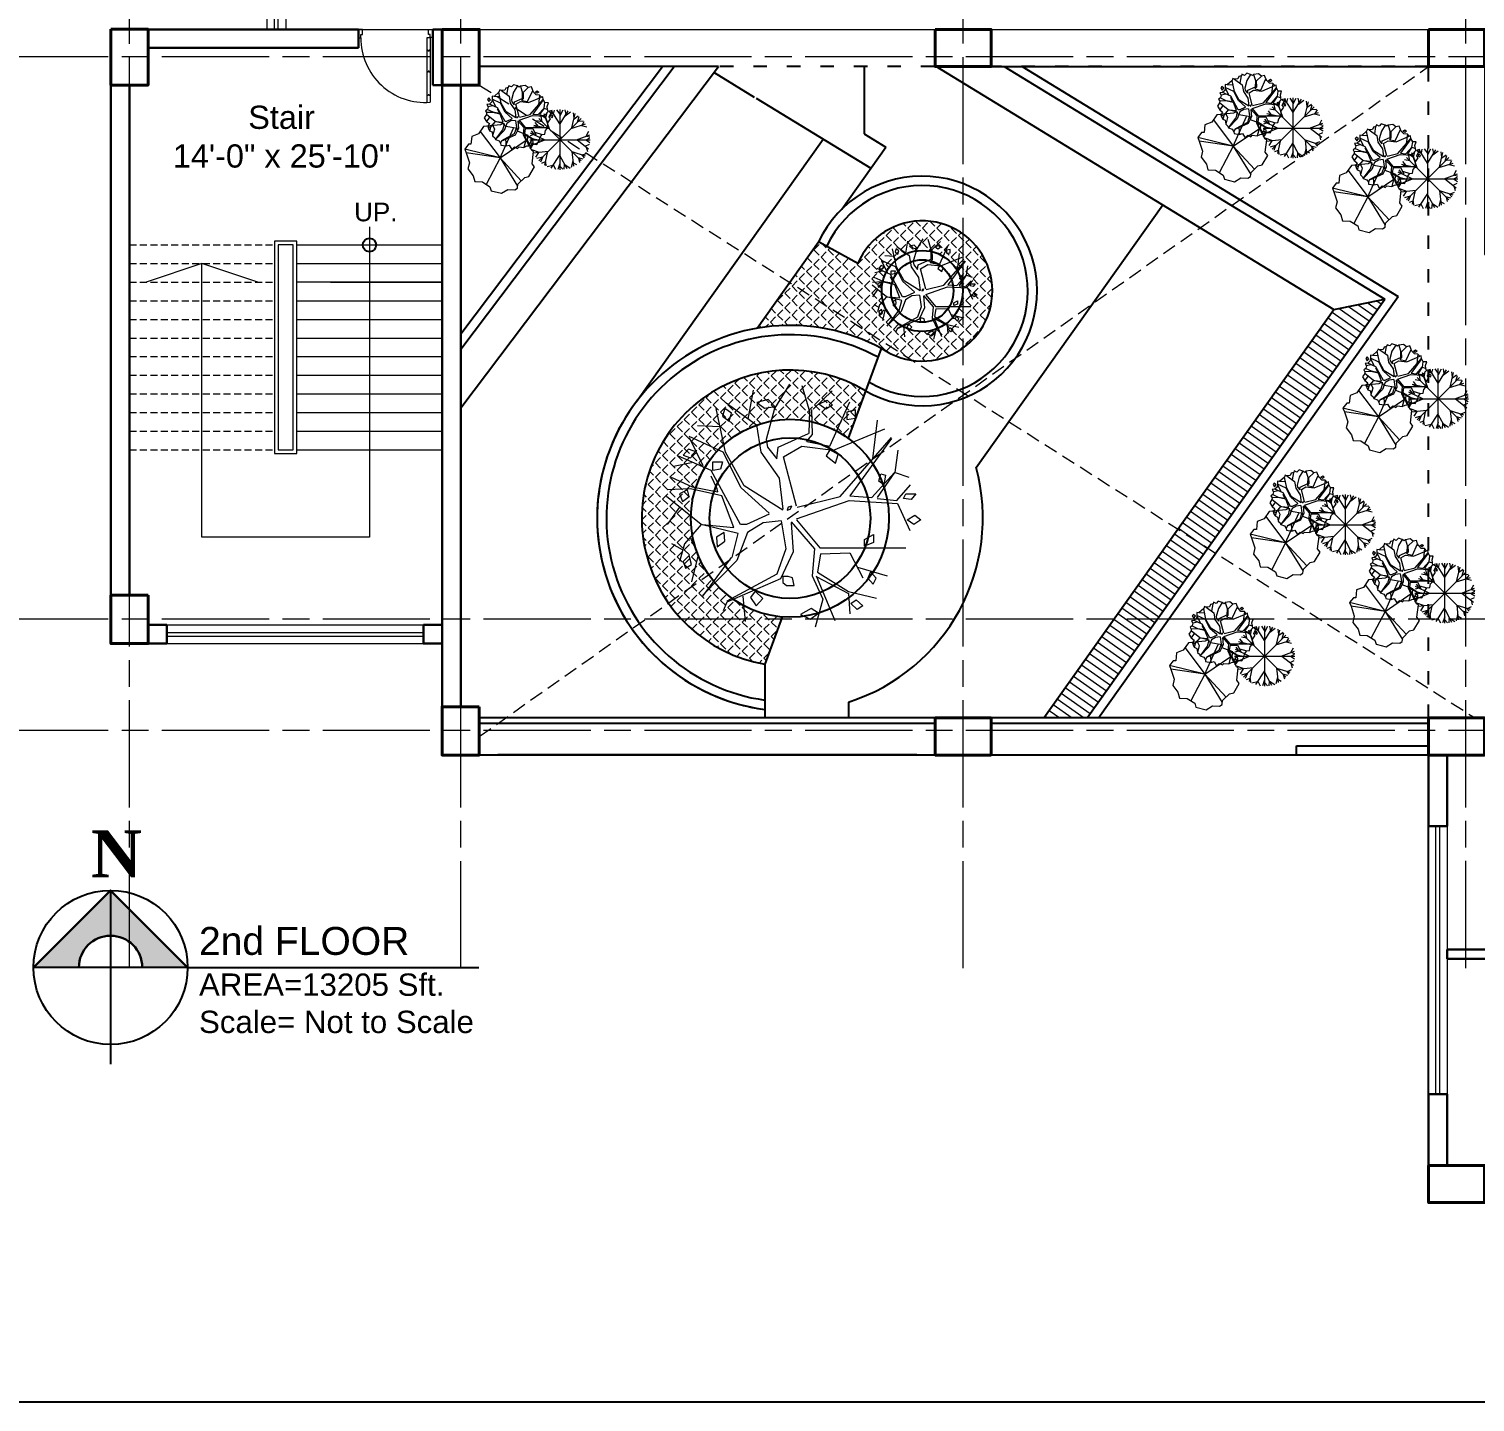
# Model space of a CAD drawing. Header units: inches. Extents: x -12 to 20935469, y -1604 to 24729220.
# Drawn here: x 20887924 to 20888701, y 24718738 to 24719476 of the extents above; entities that cross this region are included whole.
import ezdxf

# ---------------------------------------------------------------- set-up
doc = ezdxf.new("R2010")
doc.units = ezdxf.units.IN
doc.header["$LTSCALE"] = 0.03
doc.header["$MEASUREMENT"] = 0
for name, pattern in [('ACAD_ISO03W100', [30, 12, -18]), ('ACAD_ISO08W100', [36, 24, -3, 6, -3]), ('DASHED2', [0.375, 0.25, -0.125])]:
    doc.linetypes.add(name, pattern=pattern)
for name, color, linetype, lineweight in [('column', 1, 'Continuous', 40), ('Door', 7, 'Continuous', 18), ('Dot', 253, 'Continuous', 0), ('Gas', 21, 'Continuous', 5), ('Grid Line', 252, 'Continuous', 18), ('Hatch', 253, 'Continuous', 15), ('hatch-1', 253, 'Continuous', 5), ('ILLUSTR-TREE', 74, 'Continuous', 0), ('Low Wall', 7, 'Continuous', 30), ('Main Wall', 7, 'Continuous', 30), ('RAIL', 23, 'Continuous', 13), ('STAIR', 46, 'Continuous', 15), ('wind.', 150, 'Continuous', 20)]:
    doc.layers.add(name, color=color, linetype=linetype, lineweight=lineweight)
doc.layers.add('TEXT', color=7, linetype='Continuous')
doc.styles.add('2', font='swisscl.ttf')
doc.styles.add('ATTR', font='romans.shx', dxfattribs={"width": 0.8, "height": 0.7})
doc.styles.get("Standard").update_dxf_attribs({"font": 'timesbd.ttf'})

# ---------------------------------------------------------------- blocks, each defined once
blk = doc.blocks.new('fff')
at = {"layer": 'Grid Line', "color": 252, "linetype": 'ACAD_ISO08W100', "lineweight": 9, "ltscale": 80, "true_color": 0x939598}
for p, q in [((20830948.31, 24723521.1), (20830948.31, 24724698.78)), ((20831126.28, 24723521.11), (20831126.28, 24724698.79)), ((20831396.28, 24723521.11), (20831396.28, 24724698.79)), ((20831666.28, 24723521.12), (20831666.28, 24724698.8)), ((20833096.95, 24724010.75), (20830726.15, 24724010.75)), ((20833096.95, 24723708.72), (20830726.15, 24723708.72)), ((20833096.95, 24723648.75), (20830726.15, 24723648.75))]:
    blk.add_line(p, q, dxfattribs=at)
blk = doc.blocks.new('Door_45')
at = {"layer": 'Door'}
for p, q in [((1.5, 4.97), (1.5, 43.97)), ((3.5, 44.03), (3.5, 4.97)), ((1.5, 40.03), (2.25, 40.03)), ((2.25, 40.03), (2.25, 39.53)), ((2.25, 39.53), (2.75, 39.53)), ((2.75, 39.53), (2.75, 40.03)), ((2.75, 40.03), (3.5, 40.03)), ((1.5, 25.77), (2.25, 25.77)), ((2.25, 25.77), (2.25, 25.27)), ((2.25, 25.27), (2.75, 25.27)), ((2.75, 25.77), (3.5, 25.77)), ((2.75, 25.27), (2.75, 25.77)), ((1.5, 12.57), (2.25, 12.57)), ((2.25, 12.57), (2.25, 13.07)), ((2.25, 13.07), (2.75, 13.07)), ((2.75, 13.07), (2.75, 12.57)), ((2.75, 12.57), (3.5, 12.57)), ((0, -0.03), (0, 4.97)), ((0, 4.97), (1.5, 4.97)), ((3.5, 4.97), (1.5, 4.97)), ((1.5, 4.97), (1.5, 2.97)), ((1.5, 2.97), (2.5, 2.97)), ((2.5, 2.97), (2.5, -0.03)), ((42.5, 3), (42.5, -0.03)), ((43.5, 3), (42.5, 3)), ((45, 5), (43.5, 5)), ((43.5, 5), (43.5, 3)), ((45, -0.03), (45, 5)), ((2.5, -0.03), (0, -0.03)), ((42.5, -0.03), (45, -0.03))]:
    blk.add_line(p, q, dxfattribs=at)
blk.add_arc((4.66, 5.26), 38.84, 359.62325, 94.66847, dxfattribs=at)
blk = doc.blocks.new('TREE_002')
at = {"layer": 'ILLUSTR-TREE'}
for p, q in [((-13173.6, 13892), (-13169.7, 13913.2)), ((-13143.4, 13917.5), (-13154.3, 13899.8)), ((-13134.5, 13916.7), (-13128.5, 13897)), ((-13126.1, 13899.3), (-13112.4, 13912.7)), ((-13190.1, 13868.1), (-13196.7, 13899.8)), ((-13190.6, 13899.8), (-13192.3, 13894.2)), ((-13185.7, 13896.3), (-13190.6, 13899.8)), ((-13189.5, 13904), (-13167.5, 13887.8)), ((-13159, 13906.3), (-13167.2, 13904.2)), ((-13167.2, 13904.2), (-13161.7, 13900)), ((-13161.7, 13900), (-13154, 13901.4)), ((-13154.3, 13899.8), (-13160.4, 13877.2)), ((-13154, 13901.4), (-13159, 13906.3)), ((-13129, 13881.5), (-13128.5, 13898.4)), ((-13127.4, 13899.1), (-13126.8, 13880.8)), ((-13122, 13903), (-13115.9, 13905.8)), ((-13117, 13899.4), (-13122, 13903)), ((-13112.1, 13902.3), (-13117, 13899.4)), ((-13115.9, 13905.8), (-13112.1, 13902.3)), ((-13114.1, 13872.3), (-13099.3, 13904.7)), ((-13095.4, 13898.8), (-13101.6, 13897.1)), ((-13095.4, 13892.7), (-13095.4, 13898.8)), ((-13192.3, 13894.2), (-13187.3, 13890.6)), ((-13187.3, 13890.6), (-13185.7, 13896.3)), ((-13167.5, 13887.8), (-13164.2, 13868.1)), ((-13101.6, 13897.1), (-13101.6, 13891.8)), ((-13101.6, 13891.8), (-13095.4, 13892.7)), ((-13079.5, 13891.3), (-13082.8, 13863.1)), ((-13191.7, 13868.1), (-13216.5, 13879.3)), ((-13216.5, 13878.6), (-13206.6, 13858.2)), ((-13193.9, 13886.4), (-13210.4, 13887.1)), ((-13160.4, 13877.2), (-13159.3, 13871.6)), ((-13151.6, 13871.6), (-13129.6, 13881.5)), ((-13126.8, 13880.8), (-13131.2, 13875.8)), ((-13111.4, 13869.5), (-13074, 13885)), ((-13106.4, 13835.6), (-13069, 13878.6)), ((-13069, 13877.9), (-13099.3, 13836.3)), ((-13217, 13870.2), (-13220.9, 13865.9)), ((-13211, 13868.1), (-13217, 13870.2)), ((-13215.4, 13863.8), (-13211, 13868.1)), ((-13178.5, 13842), (-13191.7, 13868.1)), ((-13176.3, 13843.4), (-13190.1, 13868.1)), ((-13164.2, 13868.1), (-13151, 13849)), ((-13159.3, 13871.6), (-13152.7, 13863.1)), ((-13152.7, 13863.1), (-13151.6, 13871.6)), ((-13147.7, 13864.5), (-13134.5, 13872.3)), ((-13134.5, 13872.3), (-13111.4, 13869.5)), ((-13130.7, 13875.8), (-13114.1, 13872.3)), ((-13113.9, 13869.7), (-13116.7, 13865.3)), ((-13107.8, 13866.2), (-13113.9, 13869.7)), ((-13109.8, 13860), (-13107.8, 13866.2)), ((-13066.3, 13853.2), (-13064.1, 13869.5)), ((-13214.8, 13860.3), (-13228, 13857.5)), ((-13200.5, 13854.7), (-13224.2, 13865.2)), ((-13220.9, 13865.9), (-13215.4, 13863.8)), ((-13199.2, 13860.9), (-13192.3, 13860.9)), ((-13199.2, 13854.7), (-13199.2, 13860.9)), ((-13193.7, 13855.6), (-13199.2, 13854.7)), ((-13192.3, 13860.9), (-13193.7, 13855.6)), ((-13138.4, 13828.6), (-13147.7, 13864.5)), ((-13116.7, 13865.3), (-13109.8, 13860)), ((-13229.7, 13849.7), (-13214.3, 13842.7)), ((-13179.1, 13815.2), (-13200.5, 13854.7)), ((-13196.1, 13841.3), (-13200.5, 13850.4)), ((-13151, 13849), (-13148.3, 13826.4)), ((-13083.3, 13834.9), (-13066.8, 13853.2)), ((-13066.8, 13853.2), (-13079.5, 13834.9)), ((-13078.2, 13846.8), (-13076.8, 13852.1)), ((-13074.7, 13844.2), (-13078.2, 13846.8)), ((-13076.8, 13852.1), (-13073.4, 13851.2)), ((-13073.4, 13851.2), (-13074.7, 13844.2)), ((-13066.3, 13853.2), (-13056.4, 13849.7)), ((-13207.7, 13815.2), (-13233, 13835.6)), ((-13215.4, 13841.3), (-13232.4, 13840.6)), ((-13217.6, 13840.6), (-13223.6, 13837.7)), ((-13223.6, 13837.7), (-13221.4, 13832.1)), ((-13221.4, 13832.1), (-13216.5, 13835.6)), ((-13216.5, 13835.6), (-13217.6, 13840.6)), ((-13192.8, 13836.3), (-13215.4, 13841.3)), ((-13214.3, 13842.7), (-13195.6, 13839.1)), ((-13195.6, 13839.1), (-13196.1, 13841.3)), ((-13184, 13813), (-13192.8, 13836.3)), ((-13158.2, 13823.6), (-13178.5, 13842)), ((-13148.3, 13825.7), (-13176.3, 13843.4)), ((-13137.8, 13827.9), (-13106.4, 13835.6)), ((-13099.3, 13836.3), (-13083.3, 13834.9)), ((-13065.2, 13832.8), (-13055.3, 13844.1)), ((-13060.2, 13834.2), (-13058.6, 13837.7)), ((-13058.6, 13837.7), (-13051.4, 13837.7)), ((-13051.4, 13837.7), (-13054.7, 13833.5)), ((-13223.6, 13827.9), (-13232.4, 13815.2)), ((-13144.4, 13827.9), (-13145, 13825.7)), ((-13145, 13825.7), (-13142.8, 13826.4)), ((-13141.7, 13828.6), (-13144.4, 13827.9)), ((-13142.8, 13826.4), (-13141.7, 13828.6)), ((-13138.4, 13819.4), (-13099.8, 13832.8)), ((-13099.8, 13832.8), (-13064.6, 13830.7)), ((-13079.5, 13834.2), (-13065.2, 13832.8)), ((-13064.6, 13830.7), (-13055.8, 13810.9)), ((-13054.7, 13833.5), (-13060.2, 13834.2)), ((-13207.7, 13815.2), (-13219.8, 13801.1)), ((-13180.7, 13808.8), (-13207.7, 13815.2)), ((-13207.1, 13815.2), (-13184, 13813)), ((-13174.7, 13815.2), (-13179.1, 13815.2)), ((-13158.2, 13822.9), (-13174.7, 13815.2)), ((-13162.6, 13816.6), (-13174.1, 13809.5)), ((-13149.4, 13818), (-13162.6, 13816.6)), ((-13149.4, 13818), (-13146.1, 13797.5)), ((-13142.2, 13817.3), (-13125.2, 13797.5)), ((-13142.2, 13816.6), (-13140.6, 13795.4)), ((-13138.4, 13818.7), (-13121.3, 13798.2)), ((-13057.6, 13818.7), (-13052.1, 13822.2)), ((-13052.7, 13815.2), (-13057.6, 13818.7)), ((-13047.7, 13818.7), (-13052.7, 13815.2)), ((-13052.1, 13822.2), (-13047.7, 13818.7)), ((-13215.4, 13805.3), (-13209.9, 13793.3)), ((-13191, 13809.5), (-13196.5, 13806)), ((-13196.5, 13806), (-13196, 13798.9)), ((-13196, 13798.9), (-13190.5, 13803.2)), ((-13190.5, 13803.2), (-13191, 13809.5)), ((-13185.1, 13791.2), (-13180.7, 13808.8)), ((-13174.1, 13809.5), (-13181.8, 13789.1)), ((-13088.8, 13804.4), (-13082.2, 13807.9)), ((-13088.8, 13799.5), (-13088.8, 13804.4)), ((-13082.2, 13807.9), (-13082.2, 13802.3)), ((-13221.4, 13796.8), (-13229.1, 13801.1)), ((-13219.8, 13801.1), (-13223.6, 13788.4)), ((-13216.5, 13792.6), (-13220.9, 13788.4)), ((-13214.8, 13786.2), (-13216.5, 13792.6)), ((-13209.9, 13793.3), (-13214.8, 13773.5)), ((-13146.1, 13797.5), (-13152.7, 13779.2)), ((-13140.6, 13795.4), (-13149.9, 13775.7)), ((-13125.2, 13797.5), (-13126.8, 13777.8)), ((-13120.7, 13794), (-13122.9, 13780.6)), ((-13121.3, 13798.2), (-13058.6, 13798.2)), ((-13120.7, 13794), (-13099.3, 13794.7)), ((-13099.3, 13794.7), (-13089.9, 13776.4)), ((-13082.2, 13802.3), (-13088.8, 13799.5)), ((-13220.9, 13788.4), (-13219.2, 13783.4)), ((-13219.2, 13783.4), (-13214.8, 13786.2)), ((-13206.6, 13763), (-13185.7, 13791.2)), ((-13181.8, 13789.1), (-13206.6, 13763.7)), ((-13093.8, 13784.1), (-13072.3, 13777.8)), ((-13152.7, 13779.2), (-13189, 13759.4)), ((-13149.9, 13775.7), (-13189, 13758.7)), ((-13144.4, 13777.3), (-13148.3, 13777.3)), ((-13148.3, 13777.3), (-13148.3, 13773)), ((-13148.3, 13773), (-13145.5, 13770.9)), ((-13141.1, 13776.5), (-13144.4, 13777.3)), ((-13140, 13770.9), (-13141.1, 13776.5)), ((-13126.8, 13777.8), (-13119.1, 13760.9)), ((-13124, 13777.8), (-13110.3, 13745.3)), ((-13123.5, 13777.1), (-13100.4, 13765.1)), ((-13122.9, 13780.6), (-13100.4, 13766.5)), ((-13084.4, 13780.7), (-13086.4, 13776.3)), ((-13086.4, 13776.3), (-13082.3, 13771.9)), ((-13080.2, 13776.3), (-13084.4, 13780.7)), ((-13082.3, 13771.9), (-13080.2, 13776.3)), ((-13177.4, 13763), (-13175.8, 13744.6)), ((-13168.3, 13766.6), (-13171.7, 13762.2)), ((-13171.7, 13762.2), (-13167.6, 13756)), ((-13162.8, 13761.3), (-13168.3, 13766.6)), ((-13167.6, 13756), (-13162.8, 13761.3)), ((-13145.5, 13770.9), (-13140, 13770.9)), ((-13119.1, 13760.9), (-13124.6, 13740.4)), ((-13100.4, 13766.5), (-13080, 13761.6)), ((-13100.4, 13765.1), (-13099.3, 13750.3)), ((-13189, 13758.7), (-13191.7, 13752.4)), ((-13127.7, 13754.2), (-13135.3, 13749.8)), ((-13128.4, 13746.3), (-13122.2, 13750.7)), ((-13122.2, 13750.7), (-13127.7, 13754.2)), ((-13098.8, 13757.8), (-13094.7, 13760.4)), ((-13094, 13753.4), (-13098.8, 13757.8)), ((-13094.7, 13760.4), (-13089.9, 13756)), ((-13089.9, 13756), (-13094, 13753.4)), ((-13135.3, 13749.8), (-13128.4, 13746.3))]:
    blk.add_line(p, q, dxfattribs=at)
at = {"layer": 'ILLUSTR-TREE', "style": 'ATTR', "width": 0.8, "flags": 9}
blk.add_attdef('ESTCODE', (-13144.4, 13827.9), '', height=1.05, dxfattribs=at)
blk = doc.blocks.new('TREE_009')
at = {"layer": 'ILLUSTR-TREE'}
for p, q in [((-12222.4, 13880.3), (-12222.4, 13870.7)), ((-12216.4, 13879.1), (-12222.4, 13880.3)), ((-12202.6, 13891.8), (-12216.4, 13879.1)), ((-12199.9, 13878.4), (-12216.4, 13879.1)), ((-12200.4, 13897.9), (-12202.6, 13891.8)), ((-12196, 13860.1), (-12202.6, 13891.8)), ((-12195.5, 13896.1), (-12200.4, 13897.9)), ((-12185.9, 13897), (-12195.5, 13896.1)), ((-12195.5, 13896.1), (-12173.5, 13879.8)), ((-12183.2, 13903.2), (-12185.9, 13897)), ((-12175.7, 13905.2), (-12183.2, 13903.2)), ((-12179.5, 13884.1), (-12175.7, 13905.2)), ((-12174.2, 13910.3), (-12175.7, 13905.2)), ((-12166.7, 13906.7), (-12174.2, 13910.3)), ((-12173.5, 13879.8), (-12170.2, 13860.1)), ((-12160.5, 13912.9), (-12166.7, 13906.7)), ((-12160.3, 13891.8), (-12166.3, 13869.3)), ((-12149.3, 13909.5), (-12160.5, 13912.9)), ((-12149.3, 13909.5), (-12160.3, 13891.8)), ((-12144, 13905.9), (-12149.3, 13909.5)), ((-12140.5, 13908.8), (-12144, 13905.9)), ((-12126.8, 13911.1), (-12140.5, 13908.8)), ((-12140.5, 13908.8), (-12134.4, 13889)), ((-12135, 13873.5), (-12134.4, 13890.4)), ((-12133.3, 13891.1), (-12132.7, 13872.8)), ((-12132.1, 13891.3), (-12118.3, 13904.7)), ((-12118.3, 13904.7), (-12126.8, 13911.1)), ((-12120.1, 13864.3), (-12105.2, 13896.8)), ((-12108.9, 13906.7), (-12118.3, 13904.7)), ((-12117.3, 13861.5), (-12079.9, 13877)), ((-12105.2, 13896.8), (-12108.9, 13906.7)), ((-12102.7, 13891.7), (-12105.2, 13896.8)), ((-12095.1, 13883.8), (-12102.7, 13891.7)), ((-12097.9, 13891.8), (-12092.4, 13895.4)), ((-12093, 13888.3), (-12097.9, 13891.8)), ((-12085.4, 13883.4), (-12095.1, 13883.8)), ((-12088, 13891.8), (-12093, 13888.3)), ((-12092.4, 13895.4), (-12088, 13891.8)), ((-12085.4, 13883.4), (-12088.7, 13855.2)), ((-12079.9, 13877), (-12085.4, 13883.4)), ((-12075.9, 13878.5), (-12079.9, 13877)), ((-12075, 13870.7), (-12075.9, 13878.5)), ((-12235.6, 13841.8), (-12241.6, 13838)), ((-12241.6, 13838), (-12238.4, 13832.6)), ((-12230.1, 13857.3), (-12237.5, 13856.5)), ((-12237.5, 13856.5), (-12234, 13849.5)), ((-12234, 13849.5), (-12235.6, 13841.8)), ((-12235.6, 13841.8), (-12220.2, 13834.7)), ((-12232, 13875), (-12235.4, 13870.6)), ((-12235.4, 13870.6), (-12231.3, 13864.4)), ((-12220.8, 13852.3), (-12234, 13849.5)), ((-12226.5, 13869.7), (-12232, 13875)), ((-12231.3, 13864.4), (-12226.5, 13869.7)), ((-12223.7, 13862.7), (-12230.1, 13857.3)), ((-12206.5, 13846.7), (-12230.1, 13857.3)), ((-12222.4, 13870.7), (-12223.7, 13862.7)), ((-12197.7, 13860.1), (-12222.4, 13871.4)), ((-12222.4, 13870.7), (-12212.5, 13850.2)), ((-12220.2, 13834.7), (-12201.5, 13831.2)), ((-12185, 13807.2), (-12206.5, 13846.7)), ((-12202.1, 13833.3), (-12206.5, 13842.5)), ((-12184.5, 13834), (-12197.7, 13860.1)), ((-12182.3, 13835.4), (-12196, 13860.1)), ((-12164.1, 13815.7), (-12184.5, 13834)), ((-12154.2, 13817.8), (-12182.3, 13835.4)), ((-12170.2, 13860.1), (-12157, 13841.1)), ((-12166.3, 13869.3), (-12165.2, 13863.6)), ((-12165.2, 13863.6), (-12158.6, 13855.2)), ((-12158.6, 13855.2), (-12157.5, 13863.6)), ((-12157.5, 13863.6), (-12135.5, 13873.5)), ((-12157, 13841.1), (-12154.2, 13818.5)), ((-12153.7, 13856.6), (-12140.5, 13864.3)), ((-12144.3, 13820.6), (-12153.7, 13856.6)), ((-12140.5, 13864.3), (-12117.3, 13861.5)), ((-12132.7, 13872.8), (-12137.2, 13867.9)), ((-12136.6, 13867.9), (-12120.1, 13864.3)), ((-12112.4, 13827.6), (-12075, 13870.7)), ((-12075, 13870), (-12105.2, 13828.4)), ((-12089.3, 13826.9), (-12072.8, 13845.3)), ((-12072.8, 13845.3), (-12085.4, 13826.9)), ((-12070, 13861.5), (-12075, 13870.7)), ((-12072.2, 13845.3), (-12070, 13861.5)), ((-12072.2, 13845.3), (-12062.3, 13841.8)), ((-12071.1, 13824.8), (-12061.2, 13836.1)), ((-12060.1, 13860.9), (-12070, 13861.5)), ((-12063.5, 13850.3), (-12060.1, 13860.9)), ((-12062.3, 13841.8), (-12063.5, 13850.3)), ((-12061.2, 13836.1), (-12062.3, 13841.8)), ((-12049.1, 13838.8), (-12061.2, 13836.1)), ((-12058, 13820.3), (-12049.1, 13838.8)), ((-12238.9, 13827.6), (-12245.1, 13817.7)), ((-12245.1, 13817.7), (-12238.4, 13807.2)), ((-12238.4, 13832.6), (-12238.9, 13827.6)), ((-12213.6, 13807.2), (-12238.9, 13827.6)), ((-12221.3, 13833.3), (-12238.4, 13832.6)), ((-12229.6, 13819.9), (-12238.4, 13807.2)), ((-12238.4, 13807.2), (-12229.9, 13800.9)), ((-12229.9, 13800.9), (-12235.1, 13793.1)), ((-12227.4, 13788.9), (-12235.1, 13793.1)), ((-12235.1, 13793.1), (-12232.7, 13786.8)), ((-12225.7, 13793.1), (-12229.6, 13780.4)), ((-12213.6, 13807.2), (-12225.7, 13793.1)), ((-12198.8, 13828.4), (-12221.3, 13833.3)), ((-12221.3, 13797.3), (-12215.8, 13785.3)), ((-12186.7, 13800.8), (-12213.6, 13807.2)), ((-12213.1, 13807.2), (-12190, 13805.1)), ((-12201.5, 13831.2), (-12202.1, 13833.3)), ((-12190, 13805.1), (-12198.8, 13828.4)), ((-12191.1, 13783.2), (-12186.7, 13800.8)), ((-12180.1, 13801.6), (-12187.8, 13781.1)), ((-12180.6, 13807.2), (-12185, 13807.2)), ((-12164.1, 13815), (-12180.6, 13807.2)), ((-12168.5, 13808.6), (-12180.1, 13801.6)), ((-12155.3, 13810), (-12168.5, 13808.6)), ((-12155.3, 13810), (-12152, 13789.6)), ((-12150.4, 13819.9), (-12150.9, 13817.8)), ((-12150.9, 13817.8), (-12148.7, 13818.5)), ((-12147.6, 13820.6), (-12150.4, 13819.9)), ((-12148.7, 13818.5), (-12147.6, 13820.6)), ((-12148.2, 13809.3), (-12131.1, 13789.6)), ((-12148.2, 13808.6), (-12146.5, 13787.4)), ((-12144.3, 13811.4), (-12105.8, 13824.8)), ((-12144.3, 13810.7), (-12127.2, 13790.3)), ((-12143.8, 13819.9), (-12112.4, 13827.6)), ((-12105.8, 13824.8), (-12070.6, 13822.7)), ((-12105.2, 13828.4), (-12089.3, 13826.9)), ((-12085.4, 13826.2), (-12071.1, 13824.8)), ((-12070.6, 13822.7), (-12061.8, 13803)), ((-12064.5, 13790.3), (-12061.4, 13796.5)), ((-12061.8, 13803), (-12053.9, 13815)), ((-12061.4, 13796.5), (-12061.8, 13803)), ((-12053.9, 13815), (-12058, 13820.3)), ((-12051.8, 13826.5), (-12053.9, 13822.1)), ((-12053.9, 13822.1), (-12049.7, 13817.7)), ((-12047.7, 13822.1), (-12051.8, 13826.5)), ((-12049.7, 13817.7), (-12047.7, 13822.1)), ((-12232.7, 13786.8), (-12229.6, 13780.4)), ((-12229.6, 13780.4), (-12222.4, 13777.1)), ((-12222.4, 13777.1), (-12220.8, 13765.6)), ((-12215.8, 13785.3), (-12220.8, 13765.6)), ((-12220.8, 13765.6), (-12214.8, 13760.4)), ((-12214.8, 13760.4), (-12212.5, 13755.7)), ((-12212.5, 13755), (-12191.6, 13783.2)), ((-12187.8, 13781.1), (-12212.5, 13755.7)), ((-12212.5, 13755.7), (-12202.4, 13751.6)), ((-12202.4, 13751.6), (-12197.7, 13744.4)), ((-12194.9, 13750.8), (-12197.7, 13744.4)), ((-12158.6, 13771.2), (-12194.9, 13751.5)), ((-12155.9, 13767.7), (-12194.9, 13750.8)), ((-12183.4, 13755), (-12181.7, 13736.7)), ((-12152, 13789.6), (-12158.6, 13771.2)), ((-12146.5, 13787.4), (-12155.9, 13767.7)), ((-12131.1, 13789.6), (-12132.7, 13769.8)), ((-12132.7, 13769.8), (-12125, 13752.9)), ((-12125, 13752.9), (-12130.5, 13732.4)), ((-12130, 13769.8), (-12116.2, 13737.4)), ((-12129.4, 13769.1), (-12106.3, 13757.1)), ((-12126.7, 13786), (-12128.9, 13772.6)), ((-12128.9, 13772.6), (-12106.3, 13758.5)), ((-12127.2, 13790.3), (-12064.5, 13790.3)), ((-12126.7, 13786), (-12105.2, 13786.7)), ((-12106.3, 13758.5), (-12086, 13753.6)), ((-12106.3, 13757.1), (-12105.2, 13742.3)), ((-12105.2, 13786.7), (-12095.9, 13768.4)), ((-12099.7, 13776.2), (-12078.3, 13769.8)), ((-12093.1, 13741), (-12086, 13753.6)), ((-12086, 13753.6), (-12084.8, 13761.3)), ((-12084.8, 13761.3), (-12078.3, 13769.8)), ((-12078.3, 13769.8), (-12070.4, 13771)), ((-12070.4, 13771), (-12068.3, 13781.5)), ((-12068.3, 13781.5), (-12063.5, 13786.8)), ((-12063.5, 13786.8), (-12064.5, 13790.3)), ((-12197.7, 13744.4), (-12196.9, 13739.2)), ((-12196.9, 13739.2), (-12181.7, 13736.7)), ((-12181.7, 13736.7), (-12172.8, 13739.2)), ((-12172.8, 13739.2), (-12165.3, 13726.9)), ((-12165.3, 13726.9), (-12157.7, 13733.9)), ((-12157.7, 13733.9), (-12148.8, 13729.5)), ((-12148.8, 13729.5), (-12144.6, 13733.9)), ((-12144.6, 13733.9), (-12130.5, 13732.4)), ((-12130.5, 13732.4), (-12122, 13736.6)), ((-12122, 13736.6), (-12116.2, 13737.4)), ((-12116.2, 13737.4), (-12112.3, 13748)), ((-12108.3, 13740.7), (-12113.8, 13737.2)), ((-12113.8, 13737.2), (-12113.2, 13730.1)), ((-12113.2, 13730.1), (-12107.7, 13734.4)), ((-12112.3, 13748), (-12105.2, 13742.3)), ((-12107.7, 13734.4), (-12108.3, 13740.7)), ((-12105.2, 13742.3), (-12093.1, 13741))]:
    blk.add_line(p, q, dxfattribs=at)
at = {"layer": 'ILLUSTR-TREE', "style": 'ATTR', "width": 0.8, "flags": 9}
blk.add_attdef('ESTCODE', (-12147.6, 13820.6), '', height=1.05, dxfattribs=at)
blk = doc.blocks.new('TREE_018')
at = {"layer": 'ILLUSTR-TREE'}
for p, q in [((-11106, 14107.7), (-11119.7, 14087.4)), ((-11115.1, 14094.2), (-11061.1, 14022.2)), ((-11060.6, 14112.1), (-11106, 14107.7)), ((-11061.1, 14022.2), (-11025.1, 14103.2)), ((-11053.7, 14115.6), (-11060.6, 14112.1)), ((-11046.1, 14107.7), (-11053.7, 14115.6)), ((-11014.5, 14102.4), (-11046.1, 14107.7)), ((-11014.5, 14094.4), (-11014.5, 14102.4)), ((-10985.6, 14083), (-11014.5, 14094.4)), ((-11147.2, 14059.2), (-11157.5, 14046)), ((-11140.4, 14059.2), (-11147.2, 14059.2)), ((-11138.3, 14080.3), (-11140.4, 14059.2)), ((-11119.7, 14087.4), (-11138.3, 14080.3)), ((-11061.1, 14022.2), (-10987.7, 14072.4)), ((-10987, 14070.6), (-10985.6, 14083)), ((-10975.3, 14042.4), (-10987, 14070.6)), ((-11061.1, 14022.2), (-11157.5, 14046)), ((-11157.5, 14046), (-11153.4, 14036.3)), ((-11061.1, 14022.2), (-11153.4, 14036.3)), ((-11153.4, 14036.3), (-11144.5, 14008.9)), ((-11061.1, 14022.2), (-11099.1, 13950.3)), ((-11061.1, 14022.2), (-11003.8, 13960)), ((-11061.1, 14022.2), (-11013.8, 13945.4)), ((-10970.5, 14039.8), (-10975.3, 14042.4)), ((-10974.6, 14006.3), (-10970.5, 14039.8)), ((-11144.5, 14008.9), (-11148.6, 13992.2)), ((-11148.6, 13992.2), (-11134.2, 13973.7)), ((-10982.9, 13971.9), (-10967.7, 13997.5)), ((-10967.7, 13997.5), (-10974.6, 14006.3)), ((-11134.2, 13973.7), (-11130, 13957.8)), ((-11130, 13957.8), (-11109.4, 13956.9)), ((-11109.4, 13956.9), (-11088.8, 13943.7)), ((-11088.8, 13943.7), (-11085.3, 13933.1)), ((-11021.4, 13935.7), (-11014.5, 13940.2)), ((-11014.5, 13940.2), (-11013.1, 13950.7)), ((-11013.1, 13950.7), (-10994.6, 13969.2)), ((-10994.6, 13969.2), (-10982.9, 13971.9)), ((-11085.3, 13933.1), (-11057.8, 13926)), ((-11057.8, 13926), (-11040.6, 13936.6)), ((-11040.6, 13936.6), (-11021.4, 13935.7))]:
    blk.add_line(p, q, dxfattribs=at)
at = {"layer": 'ILLUSTR-TREE', "style": 'ATTR', "width": 0.8, "flags": 9}
blk.add_attdef('ESTCODE', (-11061.1, 14022.2), '', height=1.05, dxfattribs=at)
blk = doc.blocks.new('TREE_007')
at = {"layer": 'ILLUSTR-TREE'}
for p, q in [((-12375.6, 14090.8), (-12501.6, 13964.8)), ((-12501.6, 14090.8), (-12375.6, 13964.8)), ((-12491.7, 14081.1), (-12495, 14097.3)), ((-12480.7, 14091), (-12492.8, 14099.4)), ((-12469.7, 14059.9), (-12485.7, 14105.1)), ((-12481.3, 14091.7), (-12477.4, 14109.3)), ((-12456, 14102.3), (-12471.4, 14111.4)), ((-12438.9, 14074.7), (-12463.7, 14114.2)), ((-12457.6, 14104.4), (-12454.9, 14116.4)), ((-12438.3, 14103.7), (-12447.7, 14117.1)), ((-12438.6, 13937.8), (-12438.6, 14117.8)), ((-12438.3, 14100.1), (-12429.5, 14117.1)), ((-12438.3, 14075.5), (-12414.1, 14114.2)), ((-12420.7, 14103), (-12423.5, 14117.1)), ((-12422.9, 14099.4), (-12407, 14111.4)), ((-12403.7, 14062.8), (-12393.2, 14105.8)), ((-12396.5, 14092.4), (-12398.7, 14107.9)), ((-12396.5, 14090.3), (-12383.9, 14099.4)), ((-12386.6, 14080.4), (-12381.7, 14097.3)), ((-12516.5, 14043), (-12527.5, 14039.5)), ((-12485.1, 14027.5), (-12526.4, 14047.2)), ((-12513.7, 14041.6), (-12523.6, 14054.3)), ((-12504.9, 14067.7), (-12521.4, 14062.8)), ((-12470.8, 14059.9), (-12517, 14070.5)), ((-12503.3, 14067), (-12512.6, 14079)), ((-12492.3, 14081.1), (-12508.2, 14084.6)), ((-12405.3, 14061.3), (-12362.4, 14074.7)), ((-12389.4, 14027.5), (-12349.8, 14042.3)), ((-12382.8, 14083.2), (-12369, 14084.6)), ((-12374.5, 14070.5), (-12358.6, 14066.3)), ((-12372.9, 14071.2), (-12366.3, 14081.8)), ((-12360.2, 14038.8), (-12352.5, 14052.9)), ((-12528.6, 14027.8), (-12348.6, 14027.8)), ((-12516.5, 14027.5), (-12528, 14021.1)), ((-12518.1, 14026.8), (-12527.5, 14033.8)), ((-12485.1, 14026.8), (-12526.9, 14009.2)), ((-12515.9, 14014.1), (-12526.9, 14017.6)), ((-12520.3, 14012), (-12525.3, 14005.6)), ((-12387.7, 14027.5), (-12353.1, 14000.7)), ((-12363, 14008.4), (-12350.3, 14014.8)), ((-12361.9, 14027.5), (-12349.2, 14019.7)), ((-12360.2, 14027.5), (-12349.2, 14033.8)), ((-12360.2, 14006.3), (-12356.9, 13992.9)), ((-12358.6, 14038.8), (-12349.2, 14036)), ((-12502.7, 13990.8), (-12522.5, 13997.9)), ((-12473.6, 13992.9), (-12518.7, 13988)), ((-12502.7, 13989.4), (-12511.5, 13975.3)), ((-12491.2, 13976), (-12507.7, 13971.1)), ((-12491.2, 13974.6), (-12496.7, 13960.5)), ((-12482.9, 13961.2), (-12493.9, 13957)), ((-12477.4, 13988.7), (-12485.1, 13952)), ((-12482.4, 13961.2), (-12481.3, 13949.2)), ((-12439.4, 13983.8), (-12465.9, 13942.9)), ((-12438.9, 13957), (-12445.5, 13938.6)), ((-12438.9, 13979.5), (-12418.5, 13941.4)), ((-12400.4, 13964), (-12405.3, 13945)), ((-12403.1, 13992.2), (-12363.5, 13979.5)), ((-12403.1, 13992.2), (-12398.7, 13948.5)), ((-12399.3, 13959.1), (-12389.4, 13953.4)), ((-12385.5, 13974.6), (-12370.1, 13970.4)), ((-12383.3, 13972.5), (-12380, 13959.8)), ((-12374, 13983.1), (-12366.3, 13973.9)), ((-12370.7, 13982.3), (-12358.6, 13988)), ((-12460.4, 13950.6), (-12477.4, 13947.1)), ((-12459.3, 13952.7), (-12452.1, 13939.3)), ((-12438.3, 13947.8), (-12430.6, 13939.3)), ((-12425.7, 13953.4), (-12426.8, 13939.3)), ((-12424.6, 13953.4), (-12408.6, 13942.9))]:
    blk.add_line(p, q, dxfattribs=at)
at = {"layer": 'ILLUSTR-TREE', "style": 'ATTR', "width": 0.8, "flags": 9}
blk.add_attdef('ESTCODE', (-12438.6, 14027.8), '', height=1.05, dxfattribs=at)

msp = doc.modelspace()

# ---------------------------------------------------------------- hatches: boundary and pattern name
at = {"layer": 'hatch-1'}
h = msp.add_hatch(dxfattribs=at)
h.set_pattern_fill('ANGLE', color=256, scale=20, angle=315)
h.set_pattern_definition([(315, (59253.711, 1006.44), (3.8890872965, 3.8890872965), [4, -1.5]), (45, (59253.711, 1006.44), (-3.8890872965, 3.8890872965), [4, -1.5])])
h.paths.add_polyline_path([(20888369.4, 24719349.59), (20888348.31, 24719361.22), (20888315.32, 24719314.83, -0.177815), (20888385.6, 24719302.01, 2.616068)])
h.paths.add_polyline_path([(20888425.84, 24719334.85, 1), (20888382.31, 24719334.85, 1)], flags=16)
h.paths.add_polyline_path([(20888420.84, 24719334.85, -1), (20888387.31, 24719334.85, -1)], flags=0)
h = msp.add_hatch(dxfattribs=at)
h.set_pattern_fill('ANGLE', color=256, scale=20, angle=315)
h.set_pattern_definition([(315, (48878.0776, 25284.3755), (3.8890872965, 3.8890872965), [4, -1.5]), (45, (48878.0776, 25284.3755), (-3.8890872965, 3.8890872965), [4, -1.5])])
h.paths.add_polyline_path([(20888373.65, 24719281.19, 0.806908), (20888267.7, 24719167.17), (20888289.31, 24719182.42, -0.152783), (20888279.82, 24719212.73, -0.61288), (20888364.27, 24719255.74)])
h.paths.add_polyline_path([(20888328.87, 24719159.71, -0.225355), (20888289.31, 24719182.42), (20888267.7, 24719167.17, 0.200401), (20888319.49, 24719134.26)])
at = {"layer": 'Low Wall'}
h = msp.add_hatch(color=256, dxfattribs=at)
h.paths.add_polyline_path([(20887950.93, 24718971.37), (20887926.55, 24718971.37), (20887967.97, 24719012.79), (20887967.97, 24718988.41, 0.414214)])
h.paths.add_polyline_path([(20887967.97, 24718988.41), (20887967.97, 24719012.79), (20888009.38, 24718971.37), (20887985, 24718971.37, 0.414214)])

# ---------------------------------------------------------------- linework, layer by layer
for p, q in [((20888156.1, 24719271.98), (20888294.6, 24719455.44)), ((20888156.1, 24719311.81), (20888264.53, 24719455.44)), ((20888156.1, 24719303.52), (20888270.79, 24719455.44)), ((20888294.6, 24719455.44), (20888166.1, 24719455.44)), ((20888292.19, 24719452.25), (20888313.82, 24719439.03)), ((20888313.78, 24719455.44), (20888313.82, 24719455.41)), ((20888372.82, 24719455.44), (20888372.82, 24719419.35)), ((20888411.1, 24719455.79), (20888625.27, 24719324.91)), ((20888441.1, 24719455.44), (20888676.1, 24719455.44)), ((20888448.11, 24719455.44), (20888652.55, 24719330.5)), ((20888457.7, 24719455.44), (20888659.73, 24719331.97)), ((20888314.82, 24719438.41), (20888325.39, 24719431.96)), ((20888325.39, 24719431.96), (20888376.44, 24719400.76)), ((20888372.82, 24719419.35), (20888384.56, 24719412.18)), ((20888250.52, 24719275.44), (20888350.79, 24719416.43)), ((20888360.88, 24719378.88), (20888384.56, 24719412.18)), ((20888432.98, 24719239.98), (20888533.33, 24719381.09)), ((20888315.32, 24719314.83), (20888348.31, 24719361.22)), ((20888369.4, 24719349.59), (20888348.31, 24719361.22)), ((20888492.67, 24719105.44), (20888652.55, 24719330.5)), ((20888498.81, 24719105.44), (20888659.73, 24719331.97)), ((20888625.27, 24719324.91), (20888652.55, 24719330.5)), ((20888469.37, 24719105.44), (20888625.27, 24719324.91)), ((20888382.06, 24719304), (20888364.27, 24719255.74)), ((20888328.87, 24719159.71), (20888319.49, 24719134.26)), ((20888319.49, 24719134.26), (20888319.49, 24719105.44)), ((20888364.43, 24719113.98), (20888364.43, 24719105.44)), ((20888411.1, 24719105.45), (20888166.1, 24719105.45)), ((20888411.1, 24719105.44), (20888166.1, 24719105.44)), ((20888411.1, 24719102.45), (20888166.1, 24719102.45)), ((20888411.1, 24719102.44), (20888166.1, 24719102.44)), ((20888605.1, 24719105.44), (20888441.1, 24719105.44)), ((20888676.1, 24719105.44), (20888441.1, 24719105.44)), ((20888605.1, 24719102.44), (20888441.1, 24719102.44)), ((20888676.1, 24719102.44), (20888441.1, 24719102.44)), ((20888605.1, 24719085.44), (20888166.1, 24719085.45)), ((20888401.08, 24719085.59), (20888176.07, 24719085.6)), ((20888225.23, 24719085.6), (20888225.23, 24719085.6)), ((20887967.97, 24719012.79), (20887967.97, 24718919.41)), ((20888009.38, 24718971.37), (20888165.86, 24718971.37))]:
    msp.add_line(p, q)
at = {"linetype": 'ACAD_ISO03W100', "ltscale": 20}
for p, q in [((20888500.6, 24719455.44), (20888166.1, 24719455.44)), ((20888676.1, 24719455.44), (20888528.16, 24719455.44)), ((20888676.1, 24719105.44), (20888676.1, 24719455.44))]:
    msp.add_line(p, q, dxfattribs=at)
msp.add_lwpolyline([(20888605.1, 24719090.44), (20888676.1, 24719090.44), (20888676.1, 24719085.44), (20888605.1, 24719085.44)], close=True)
for points in [[(20889361.57, 24719085.42), (20889361.57, 24718844.97), (20888676.1, 24718844.97), (20888676.1, 24719085.44)], [(20888009.34, 24718971.41), (20887926.55, 24718971.34)]]:
    msp.add_lwpolyline(points)
for centre, radius in [((20888107.06, 24719359.57), 3.61), ((20888404.07, 24719334.85), 21.77), ((20888404.07, 24719334.85), 16.77), ((20888333, 24719212.73), 53.18), ((20888333, 24719212.73), 43.18), ((20887967.97, 24718971.37), 41.41)]:
    msp.add_circle(centre, radius)
for centre, radius, start, end in [((20888404.07, 24719334.85), 61.68, 240.38426, 154.68768), ((20888404.07, 24719334.85), 56.68, 239.62136, 154.68768), ((20888404.07, 24719334.85), 37.68, 238.95573, 156.97315), ((20888333, 24719212.73), 103.62, 59.49523, 262.50841), ((20888333, 24719212.73), 98.62, 61.33391, 262.12624), ((20888333, 24719212.73), 79.62, 59.35356, 260.23079), ((20888333, 24719212.73), 103.62, 142.75346, 262.50842), ((20888333, 24719212.73), 103.62, 287.6546, 15.25112)]:
    msp.add_arc(centre, radius, start, end)
at = {"layer": 'column', "lineweight": 40, "ltscale": 20}
for points in [[(20887968.13, 24719475.49), (20887988.13, 24719475.49), (20887988.13, 24719445.49), (20887968.13, 24719445.49)], [(20888146.1, 24719475.44), (20888166.1, 24719475.44), (20888166.1, 24719445.44), (20888146.1, 24719445.44)], [(20888411.1, 24719475.44), (20888411.1, 24719455.44), (20888441.1, 24719455.44), (20888441.1, 24719475.44)], [(20888676.1, 24719475.44), (20888676.1, 24719455.44), (20888706.1, 24719455.44), (20888706.1, 24719475.44)], [(20887988.13, 24719171.41), (20887968.13, 24719171.41), (20887968.13, 24719145.41), (20887988.13, 24719145.41)], [(20888166.1, 24719111.45), (20888146.1, 24719111.45), (20888146.1, 24719085.45), (20888166.1, 24719085.45)], [(20888441.1, 24719085.44), (20888441.1, 24719105.44), (20888411.1, 24719105.44), (20888411.1, 24719085.44)], [(20888676.1, 24719105.44), (20888676.1, 24719085.44), (20888706.1, 24719085.44), (20888706.1, 24719105.44)], [(20888676.1, 24718864.97), (20888676.1, 24718844.97), (20888706.1, 24718844.97), (20888706.1, 24718864.97)]]:
    msp.add_lwpolyline(points, close=True, dxfattribs=at)
at = {"layer": 'Defpoints'}
msp.add_lwpolyline([(20887723.57, 24720196.34), (20890162.44, 24720196.34), (20890162.44, 24718737.81), (20887723.57, 24718737.81)], close=True, dxfattribs=at)
at = {"layer": 'Dot', "linetype": 'DASHED2', "lineweight": 0, "ltscale": 1000}
for p, q in [((20888166.1, 24719095.45), (20888676.1, 24719455.44)), ((20888166.1, 24719445.45), (20888701.1, 24719105.44))]:
    msp.add_line(p, q, dxfattribs=at)
at = {"layer": 'Gas', "color": 0, "lineweight": 5}
for points in [[(20888068.08, 24719361.57), (20888056.08, 24719361.57), (20888056.08, 24719247.57), (20888068.08, 24719247.57)], [(20888066.08, 24719359.57), (20888058.08, 24719359.57), (20888058.08, 24719249.57), (20888066.08, 24719249.57)]]:
    msp.add_lwpolyline(points, close=True, dxfattribs=at)
at = {"layer": 'Hatch', "linetype": 'Continuous'}
for p, q in [((20888633.08, 24719326.51), (20888644.19, 24719318.73)), ((20888638.13, 24719327.54), (20888646.36, 24719321.78)), ((20888643.19, 24719328.58), (20888648.53, 24719324.84)), ((20888648.25, 24719329.62), (20888650.7, 24719327.9)), ((20888622.11, 24719320.45), (20888637.67, 24719309.56)), ((20888624.28, 24719323.51), (20888639.84, 24719312.61)), ((20888628.02, 24719325.47), (20888642.01, 24719315.67)), ((20888615.59, 24719311.28), (20888631.16, 24719300.38)), ((20888617.76, 24719314.34), (20888633.33, 24719303.44)), ((20888619.93, 24719317.4), (20888635.5, 24719306.5)), ((20888611.25, 24719305.17), (20888626.81, 24719294.27)), ((20888613.42, 24719308.23), (20888628.98, 24719297.33)), ((20888604.73, 24719296), (20888620.3, 24719285.1)), ((20888606.9, 24719299.05), (20888622.47, 24719288.16)), ((20888609.08, 24719302.11), (20888624.64, 24719291.21)), ((20888600.39, 24719289.88), (20888615.95, 24719278.98)), ((20888602.56, 24719292.94), (20888618.12, 24719282.04)), ((20888593.87, 24719280.71), (20888609.44, 24719269.81)), ((20888596.05, 24719283.77), (20888611.61, 24719272.87)), ((20888598.22, 24719286.82), (20888613.78, 24719275.93)), ((20888589.53, 24719274.6), (20888605.09, 24719263.7)), ((20888591.7, 24719277.65), (20888607.27, 24719266.75)), ((20888583.01, 24719265.42), (20888598.58, 24719254.53)), ((20888585.19, 24719268.48), (20888600.75, 24719257.58)), ((20888587.36, 24719271.54), (20888602.92, 24719260.64)), ((20888576.5, 24719256.25), (20888592.06, 24719245.35)), ((20888578.67, 24719259.31), (20888594.24, 24719248.41)), ((20888580.84, 24719262.37), (20888596.41, 24719251.47)), ((20888572.16, 24719250.14), (20888587.72, 24719239.24)), ((20888574.33, 24719253.2), (20888589.89, 24719242.3)), ((20888565.64, 24719240.97), (20888581.2, 24719230.07)), ((20888567.81, 24719244.02), (20888583.38, 24719233.13)), ((20888569.98, 24719247.08), (20888585.55, 24719236.18)), ((20888561.3, 24719234.85), (20888576.86, 24719223.95)), ((20888563.47, 24719237.91), (20888579.03, 24719227.01)), ((20888554.78, 24719225.68), (20888570.35, 24719214.78)), ((20888556.95, 24719228.74), (20888572.52, 24719217.84)), ((20888559.13, 24719231.79), (20888574.69, 24719220.9)), ((20888550.44, 24719219.57), (20888566, 24719208.67)), ((20888552.61, 24719222.62), (20888568.17, 24719211.72)), ((20888543.92, 24719210.39), (20888559.49, 24719199.5)), ((20888546.09, 24719213.45), (20888561.66, 24719202.55)), ((20888548.27, 24719216.51), (20888563.83, 24719205.61)), ((20888539.58, 24719204.28), (20888555.14, 24719193.38)), ((20888541.75, 24719207.34), (20888551.48, 24719200.52)), ((20888533.06, 24719195.11), (20888548.63, 24719184.21)), ((20888535.24, 24719198.17), (20888550.8, 24719187.27)), ((20888537.41, 24719201.22), (20888552.97, 24719190.32)), ((20888551.48, 24719200.52), (20888557.32, 24719196.44)), ((20888528.72, 24719188.99), (20888544.28, 24719178.1)), ((20888530.89, 24719192.05), (20888546.46, 24719181.15)), ((20888522.21, 24719179.82), (20888537.77, 24719168.92)), ((20888524.38, 24719182.88), (20888539.94, 24719171.98)), ((20888526.55, 24719185.94), (20888542.11, 24719175.04)), ((20888515.69, 24719170.65), (20888531.25, 24719159.75)), ((20888517.86, 24719173.71), (20888533.43, 24719162.81)), ((20888520.03, 24719176.76), (20888535.6, 24719165.87)), ((20888511.35, 24719164.54), (20888526.91, 24719153.64)), ((20888513.52, 24719167.59), (20888529.08, 24719156.69)), ((20888504.83, 24719155.36), (20888520.4, 24719144.47)), ((20888507, 24719158.42), (20888522.57, 24719147.52)), ((20888509.17, 24719161.48), (20888524.74, 24719150.58)), ((20888500.49, 24719149.25), (20888516.05, 24719138.35)), ((20888502.66, 24719152.31), (20888518.22, 24719141.41)), ((20888493.97, 24719140.08), (20888509.54, 24719129.18)), ((20888496.14, 24719143.14), (20888511.71, 24719132.24)), ((20888498.32, 24719146.19), (20888513.88, 24719135.29)), ((20888489.63, 24719133.96), (20888505.19, 24719123.07)), ((20888491.8, 24719137.02), (20888507.37, 24719126.12)), ((20888483.11, 24719124.79), (20888498.68, 24719113.89)), ((20888485.29, 24719127.85), (20888500.85, 24719116.95)), ((20888487.46, 24719130.91), (20888503.02, 24719120.01)), ((20888478.77, 24719118.68), (20888494.33, 24719107.78)), ((20888480.94, 24719121.73), (20888496.51, 24719110.84)), ((20888472.26, 24719109.51), (20888478.06, 24719105.44)), ((20888474.43, 24719112.56), (20888484.6, 24719105.44)), ((20888476.6, 24719115.62), (20888491.14, 24719105.44)), ((20888470.08, 24719106.45), (20888471.53, 24719105.44))]:
    msp.add_line(p, q, dxfattribs=at)
at = {"layer": 'Hatch'}
msp.add_lwpolyline([(20889198.58, 24719354.49), (20889198.57, 24719595.59), (20889063.6, 24719595.59), (20889063.6, 24719910.63), (20888884.05, 24719910.63), (20888884.05, 24719595.59), (20888062.1, 24719595.59), (20888062.1, 24719475.42), (20888706.1, 24719475.44), (20888706.1, 24719354.49)], close=True, dxfattribs=at)
at = {"layer": 'Low Wall', "color": 0}
msp.add_lwpolyline([(20887926.55, 24718971.37), (20887967.97, 24719012.79), (20888009.38, 24718971.37)], dxfattribs=at)
at = {"layer": 'Low Wall'}
msp.add_arc((20887967.97, 24718971.37), 17.04, 0, 180, dxfattribs=at)
at = {"layer": 'Main Wall', "lineweight": 30}
for p, q in [((20888101.1, 24719475.42), (20887988.13, 24719475.42)), ((20888101.1, 24719475.42), (20888101.1, 24719465.42)), ((20888141.1, 24719475.44), (20888146.1, 24719475.44)), ((20888141.1, 24719445.44), (20888141.1, 24719475.44)), ((20888101.1, 24719465.42), (20887988.13, 24719465.42)), ((20887968.13, 24719445.42), (20887968.13, 24719171.41)), ((20887978.13, 24719445.42), (20887978.13, 24719171.41)), ((20888146.1, 24719445.44), (20888141.1, 24719445.44)), ((20888146.1, 24719085.45), (20888146.1, 24719445.45)), ((20888156.1, 24719111.45), (20888156.1, 24719445.45)), ((20888146.08, 24719145.56), (20888146.08, 24719155.56)), ((20888686.1, 24718980.91), (20888844.11, 24718980.91)), ((20888686.1, 24718980.91), (20888686.1, 24718975.91)), ((20888686.1, 24718975.91), (20888844.11, 24718975.91)), ((20888844.11, 24718844.96), (20888696.1, 24718844.96))]:
    msp.add_line(p, q, dxfattribs=at)
at = {"layer": 'Main Wall'}
for p, q in [((20888676.1, 24719047.21), (20888676.1, 24719085.44)), ((20888686.1, 24719047.21), (20888686.1, 24719085.44)), ((20888676.1, 24719047.21), (20888686.1, 24719047.21)), ((20888676.1, 24718864.97), (20888676.1, 24718903.21)), ((20888676.1, 24718903.21), (20888686.1, 24718903.21)), ((20888686.1, 24718864.97), (20888686.1, 24718903.21))]:
    msp.add_line(p, q, dxfattribs=at)
for points in [[(20887988.13, 24719155.41), (20887998.13, 24719155.41), (20887998.13, 24719145.42), (20887988.13, 24719145.42)], [(20888136.09, 24719155.41), (20888146.1, 24719155.41), (20888146.1, 24719145.42), (20888136.09, 24719145.42)]]:
    msp.add_lwpolyline(points, close=True, dxfattribs=at)
at = {"layer": 'RAIL', "lineweight": 9}
for p, q in [((20888107.06, 24719369.29), (20888107.06, 24719202.57)), ((20888017.08, 24719349.57), (20887987.08, 24719339.57)), ((20888017.08, 24719202.57), (20888017.08, 24719349.57)), ((20888047.08, 24719339.57), (20888017.08, 24719349.57)), ((20888146.08, 24719339.57), (20888068.08, 24719339.57)), ((20888107.06, 24719202.57), (20888017.08, 24719202.57))]:
    msp.add_line(p, q, dxfattribs=at)
at = {"layer": 'STAIR', "color": 32, "linetype": 'DASHED2', "lineweight": 5, "ltscale": 500}
for p, q in [((20887978.1, 24719359.57), (20888056.08, 24719359.57)), ((20887978.1, 24719349.57), (20888056.08, 24719349.57)), ((20887978.1, 24719339.57), (20888056.08, 24719339.57)), ((20887978.1, 24719329.57), (20888056.08, 24719329.57)), ((20887978.1, 24719319.57), (20888056.08, 24719319.57)), ((20887978.1, 24719309.57), (20888056.08, 24719309.57)), ((20887978.1, 24719299.57), (20888056.08, 24719299.57)), ((20887978.1, 24719289.57), (20888056.08, 24719289.57)), ((20887978.1, 24719279.57), (20888056.08, 24719279.57)), ((20887978.1, 24719269.57), (20888056.08, 24719269.57)), ((20887978.1, 24719259.57), (20888056.08, 24719259.57)), ((20887978.1, 24719249.57), (20888056.08, 24719249.57))]:
    msp.add_line(p, q, dxfattribs=at)
at = {"layer": 'STAIR', "color": 32, "lineweight": 5}
for p, q in [((20888068.08, 24719359.57), (20888146.08, 24719359.57)), ((20888068.08, 24719349.57), (20888146.08, 24719349.57)), ((20888086.08, 24719339.57), (20888146.08, 24719339.57)), ((20888068.08, 24719329.57), (20888146.08, 24719329.57)), ((20888068.08, 24719319.57), (20888146.08, 24719319.57)), ((20888068.08, 24719309.57), (20888146.08, 24719309.57)), ((20888068.08, 24719299.57), (20888146.08, 24719299.57)), ((20888068.08, 24719289.57), (20888146.08, 24719289.57)), ((20888068.08, 24719279.57), (20888146.08, 24719279.57)), ((20888068.08, 24719269.57), (20888146.08, 24719269.57)), ((20888068.08, 24719259.57), (20888146.08, 24719259.57)), ((20888068.08, 24719249.57), (20888146.08, 24719249.57))]:
    msp.add_line(p, q, dxfattribs=at)
at = {"layer": 'wind.'}
for p, q in [((20888052.1, 24719475.42), (20888052.1, 24719595.9)), ((20888056.1, 24719475.42), (20888056.1, 24719595.9)), ((20888058.1, 24719475.42), (20888058.1, 24719595.9)), ((20888676.1, 24719089.44), (20888676.1, 24719089.44))]:
    msp.add_line(p, q, dxfattribs=at)
at = {"layer": 'wind.', "lineweight": 5}
for p, q in [((20887993.13, 24719155.41), (20888141.09, 24719155.41)), ((20887998.13, 24719151.41), (20888136.09, 24719151.41)), ((20887998.13, 24719149.41), (20888136.09, 24719149.41)), ((20887993.13, 24719145.42), (20888141.09, 24719145.42)), ((20888676.1, 24718903.21), (20888676.1, 24719047.21)), ((20888680.1, 24718903.21), (20888680.1, 24719047.21)), ((20888682.1, 24718903.21), (20888682.1, 24719047.21)), ((20888686.1, 24719047.21), (20888686.1, 24718903.21))]:
    msp.add_line(p, q, dxfattribs=at)

# ---------------------------------------------------------------- block references
at = {"layer": 'Door', "color": 250, "ltscale": 20, "xscale": 0.8888888888759539, "yscale": 0.8888888888759539, "zscale": 0.8888888888759539, "rotation": 180}
msp.add_blockref('Door_45', (20888141.1, 24719475.39), dxfattribs=at)
at = {"layer": 'ILLUSTR-TREE'}
for name, p, xscale, yscale, zscale in [('TREE_009', (20890845.98, 24716857.52), 0.1864712034882235, 0.1864712034882235, 0.1864712034882235), ('TREE_009', (20890452.08, 24716851.29), 0.1864712034882235, 0.1864712034882235, 0.1864712034882235), ('TREE_007', (20890840.26, 24716899.68), 0.1798363259808176, 0.1798363259808176, 0.1798363259808176), ('TREE_007', (20890446.36, 24716893.44), 0.1798363259808176, 0.1798363259808176, 0.1798363259808176), ('TREE_018', (20890760.41, 24716637.35), 0.1979188656470376, 0.1979188656470376, 0.1979188656470376), ('TREE_018', (20890366.51, 24716631.11), 0.1979188656470376, 0.1979188656470376, 0.1979188656470376), ('TREE_009', (20890918.28, 24716830.3), 0.1864712034882235, 0.1864712034882235, 0.1864712034882235), ('TREE_018', (20890832.71, 24716610.12), 0.1979188656470376, 0.1979188656470376, 0.1979188656470376), ('TREE_007', (20890912.56, 24716872.46), 0.1798363259808176, 0.1798363259808176, 0.1798363259808176), ('TREE_002', (20892407.18, 24715124.38), 0.3045467952687798, 0.3045467952687798, 0.3045467952687798), ('TREE_009', (20890923.98, 24716712.09), 0.1864712034882235, 0.1864712034882235, 0.1864712034882235), ('TREE_007', (20890918.26, 24716754.24), 0.1798363259808176, 0.1798363259808176, 0.1798363259808176), ('TREE_002', (20898025.03, 24709021.6), 0.7374268825117389, 0.7374268825117389, 0.7374268825117389), ('TREE_018', (20890838.41, 24716491.91), 0.1979188656470376, 0.1979188656470376, 0.1979188656470376), ('TREE_009', (20890874.1, 24716644.35), 0.1864712034882235, 0.1864712034882235, 0.1864712034882235), ('TREE_007', (20890868.38, 24716686.51), 0.1798363259808176, 0.1798363259808176, 0.1798363259808176), ('TREE_018', (20890788.53, 24716424.18), 0.1979188656470376, 0.1979188656470376, 0.1979188656470376), ('TREE_009', (20890927.5, 24716607.62), 0.1864712034882235, 0.1864712034882235, 0.1864712034882235), ('TREE_007', (20890921.78, 24716649.78), 0.1798363259808176, 0.1798363259808176, 0.1798363259808176), ('TREE_018', (20890841.93, 24716387.44), 0.1979188656470376, 0.1979188656470376, 0.1979188656470376), ('TREE_009', (20890830.71, 24716573.78), 0.1864712034882235, 0.1864712034882235, 0.1864712034882235), ('TREE_018', (20890745.14, 24716353.61), 0.1979188656470376, 0.1979188656470376, 0.1979188656470376), ('TREE_007', (20890824.99, 24716615.94), 0.1798363259808176, 0.1798363259808176, 0.1798363259808176)]:
    msp.add_blockref(name, p, dxfattribs=dict(at, xscale=xscale, yscale=yscale, zscale=zscale))
at = {"layer": 'Main Wall'}
msp.add_blockref('fff', (57029.82, -4550.16), dxfattribs=at)

# ---------------------------------------------------------------- texts
msp.add_text('N', height=25.19).set_placement((20887957.37, 24719019.79))
at = {"layer": 'TEXT', "color": 30, "lineweight": 5, "ltscale": 20, "attachment_point": 2, "style": '2'}
for s, width, gutter_width, insert, char_height in [('\\pxsm1;{\\fArial|b0|i0|c0|p34;\\C0;Stair\\P14\'-0" x 25\'-10"  }', 151.3847, 0.282, (20888059.85, 24719434.43), 12.4758), ('{\\fArial|b0|i0|c0|p34;\\C0;UP.}', 104.7597, 0.5, (20888110.48, 24719382.3), 10), ('\\A1;\\pxql;{\\fArial|b0|i0|c0|p34;\\C0;2nd FLOOR \\P\\H0.8x;AREA=13205 Sft.\\PScale= \\H1x;Not to Scale}', 640.1238, 0.5, (20888335.56, 24718993.11), 15)]:
    msp.add_mtext_dynamic_manual_height_columns(s, width=width, gutter_width=gutter_width, heights=[0], dxfattribs=dict(at, insert=insert, char_height=char_height))

doc.saveas('drawing.dxf')
